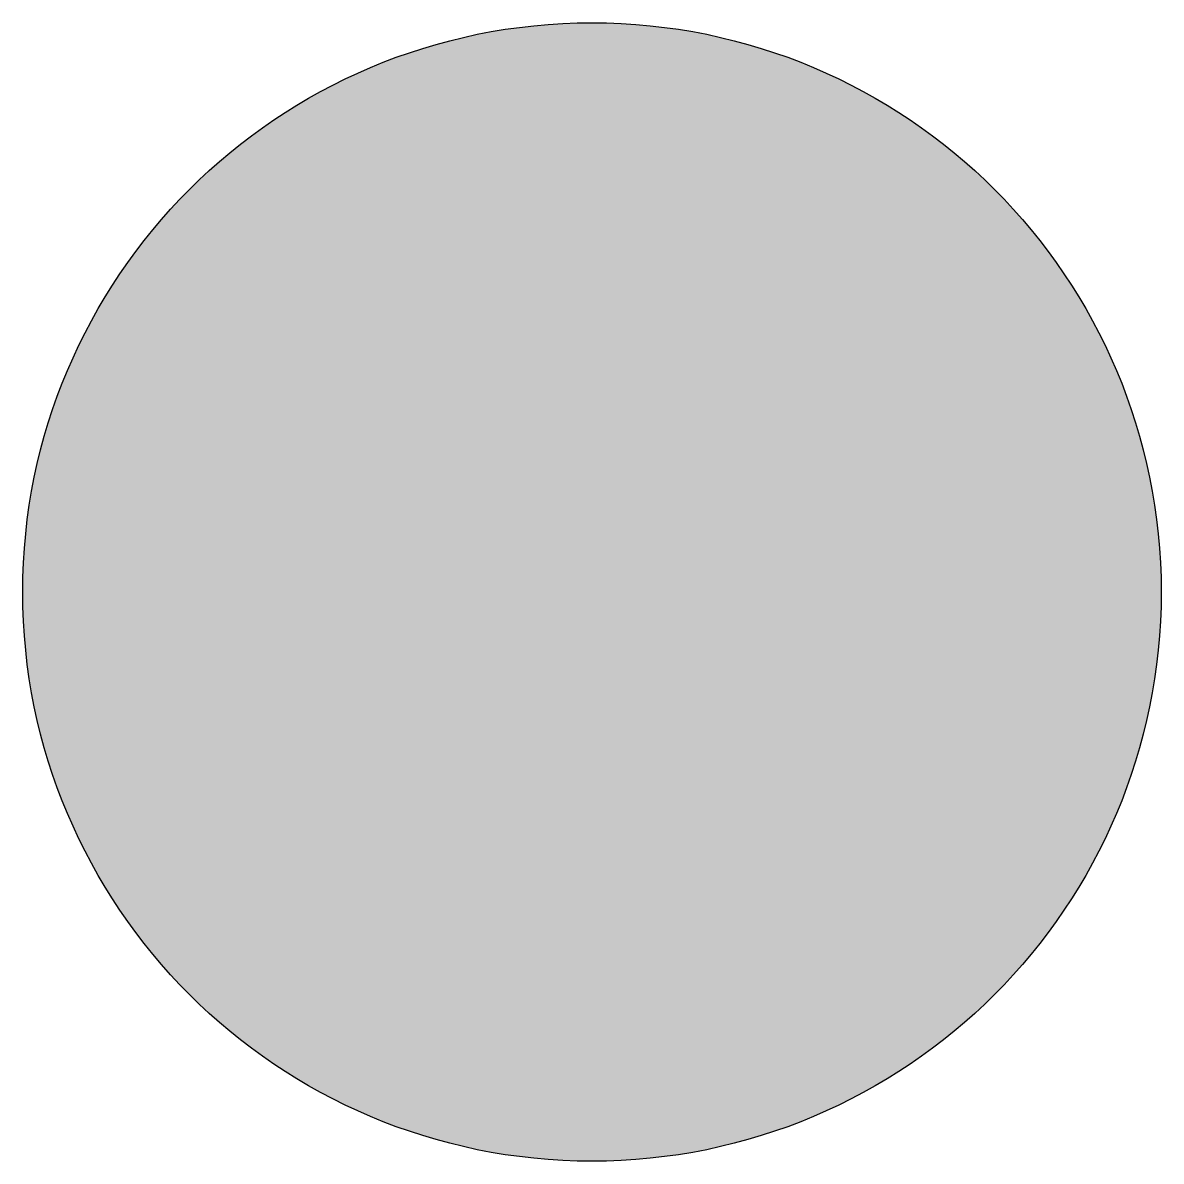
# Model space of a CAD drawing. Header units: millimetres. Extents: x 2698 to 4136, y 1051 to 2489.
import ezdxf

# ---------------------------------------------------------------- set-up
doc = ezdxf.new("R2010")
doc.units = ezdxf.units.MM

msp = doc.modelspace()

# ---------------------------------------------------------------- hatches: boundary and pattern name
at = {"true_color": 0x93278f}
h = msp.add_hatch(dxfattribs=at)
h.set_pattern_fill('ANGLE', color=217)
h.set_pattern_definition([(0, (0, 0), (0, 6.985), [5.08, -1.905]), (90, (0, 0), (-6.985, 4e-16), [5.08, -1.905])])
h.paths.add_polyline_path([(2697.5, 1770.2, 1), (4135.9, 1770.2, 1)])

# ---------------------------------------------------------------- linework, layer by layer
msp.add_circle((3416.7, 1770.2), 719.2)

doc.saveas('drawing.dxf')
